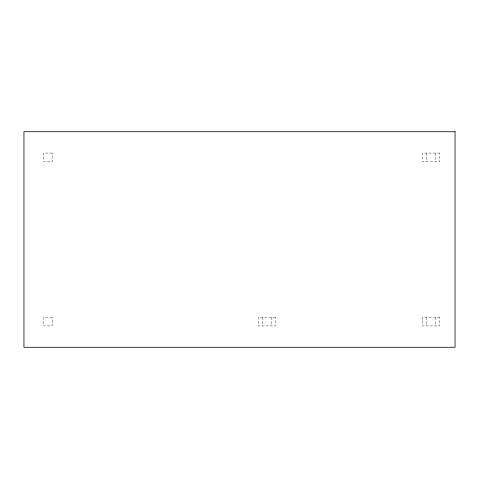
<?xml version="1.0" encoding="UTF-8"?>
<svg xmlns="http://www.w3.org/2000/svg" width="479" height="479" viewBox="0 0 479 479"><rect width="100%" height="100%" fill="white"/><g stroke="black" fill="none" stroke-linecap="round" stroke-linejoin="round"><path stroke-width="0.36" stroke-dasharray="2.4 1.8" d="M435.435 153.064L435.435 161.686M435.435 317.314L435.435 325.936M426.813 153.064L426.813 161.686M426.813 317.314L426.813 325.936M271.186 317.314L271.186 325.936M262.564 317.314L262.564 325.936M52.187 153.064L43.565 153.064L43.565 161.686L52.187 161.686L52.187 153.064M439.746 153.064L422.502 153.064L422.502 161.686L439.746 161.686L439.746 153.064M52.187 317.314L43.565 317.314L43.565 325.936L52.187 325.936L52.187 317.314M275.497 317.314L258.253 317.314L258.253 325.936L275.497 325.936L275.497 317.314M439.746 317.314L422.502 317.314L422.502 325.936L439.746 325.936L439.746 317.314"/><path stroke-width="0.72" d="M455.05 131.725L23.95 131.725L23.95 347.275L455.05 347.275L455.05 131.725"/></g></svg>
